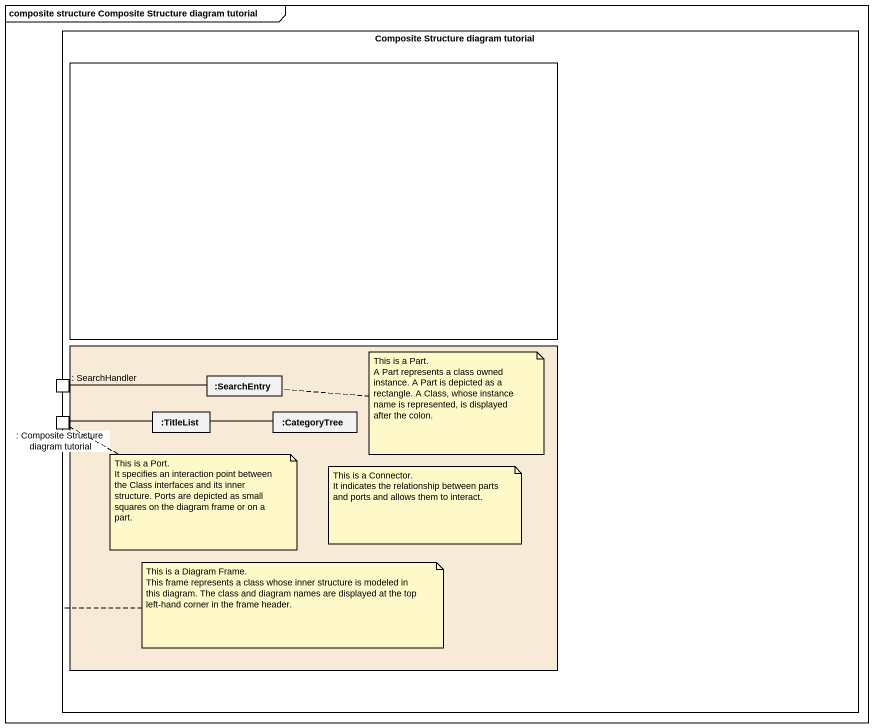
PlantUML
@startuml
mainframe composite structure Composite Structure diagram tutorial
rectangle "Composite Structure diagram tutorial" as Composite_Structure_diagram {
  rectangle " " as rectangle1
  rectangle " " as rectangle2 #F7EBD8 {
    rectangle ":SearchEntry" as SearchEntry
    rectangle ":TitleList" as TitleList
    rectangle ":CategoryTree" as CategoryTree
  }
  port ": SearchHandler" as SearchHandler
  port ": Composite Structure diagram tutorial" as Composite_Structure_diagram_2
}
SearchEntry -left- SearchHandler
TitleList -left- Composite_Structure_diagram_2
CategoryTree -left- TitleList
note right of SearchEntry
  This is a Part.
  A Part represents a class owned instance. A Part is depicted as a rectangle. A Class, whose instance name is represented, is displayed after the colon.
end note
note as N2
  This is a Port.
  It specifies an interaction point between the Class interfaces and its inner structure. Ports are depicted as small squares on the diagram frame or on a part.
end note
N2 .. Composite_Structure_diagram_2
note as N3
  This is a Connector.
  It indicates the relationship between parts and ports and allows them to interact.
end note
note bottom of Composite_Structure_diagram
  This is a Diagram Frame.
  This frame represents a class whose inner structure is modeled in this diagram. The class and diagram names are displayed at the top left-hand corner in the frame header.
end note
@enduml
